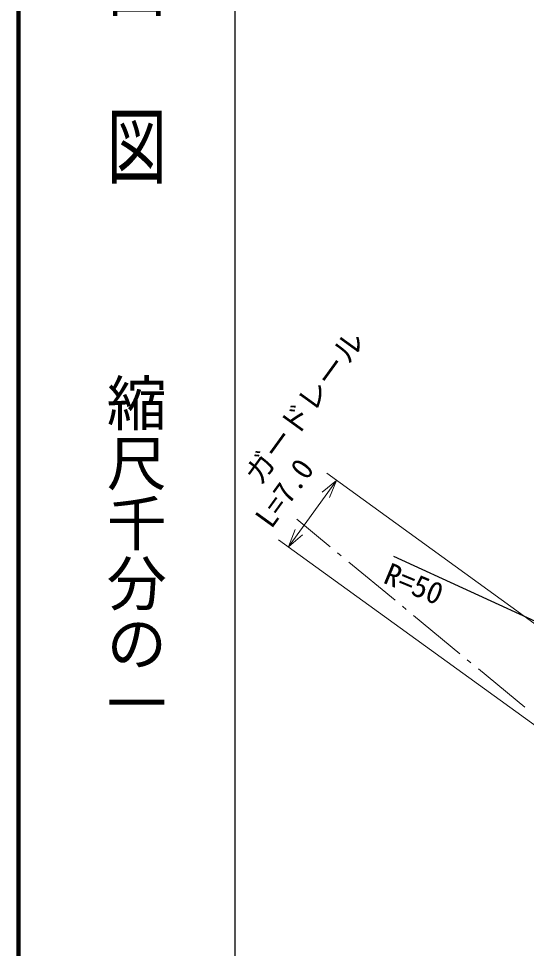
# Model space of a CAD drawing. Units: millimetres, scale not verified. Extents: x 40000 to 680000, y 20000 to 380000.
# Drawn here: x 40000 to 82298, y 243057 to 320524 of the extents above; entities that cross this region are included whole.
import ezdxf
from ezdxf.enums import TextEntityAlignment as Align

# ---------------------------------------------------------------- set-up
doc = ezdxf.new("R2010")
doc.units = ezdxf.units.MM
doc.header["$LTSCALE"] = 1000
for name, color, linetype, lineweight in [('M-BMK-HTXT', 7, 'Continuous', 13), ('M-BMK-SRVR', 3, 'Continuous', 25), ('M-STR-HTXT', 7, 'Continuous', 13), ('M-TTL', 2, 'Continuous', 140), ('M-TTL-BAND', 7, 'Continuous', 25)]:
    doc.layers.add(name, color=color, linetype=linetype, lineweight=lineweight)
doc.styles.add('@ＭＳ ゴシック', font='')
doc.styles.add('ＭＳ ゴシック', font='')
doc.styles.get('@ＭＳ ゴシック').set_extended_font_data('@MS Gothic')
doc.styles.get('ＭＳ ゴシック').set_extended_font_data('MS Gothic')

msp = doc.modelspace()

# ---------------------------------------------------------------- linework, layer by layer
at = {"layer": 'M-BMK-HTXT'}
for p, q in [((63173, 278817), (65955, 276522)), ((66572, 276013), (66880, 275758)), ((67497, 275249), (71354, 272067)), ((71971, 271558), (72280, 271303)), ((72897, 270794), (76754, 267612)), ((77371, 267103), (77680, 266849)), ((78297, 266340), (82154, 263158))]:
    msp.add_line(p, q, dxfattribs=at)
at = {"layer": 'M-BMK-SRVR'}
msp.add_line((98080, 263347), (71255, 275718), dxfattribs=at)
at = {"layer": 'M-STR-HTXT'}
for p, q in [((62471, 276521), (66480, 282054)), ((66480, 282054), (65296, 281060)), ((91031, 264268), (65670, 282641)), ((66480, 282054), (65903, 280620)), ((62471, 276521), (63047, 277956)), ((62471, 276521), (63655, 277516)), ((87022, 258734), (61661, 277108))]:
    msp.add_line(p, q, dxfattribs=at)
at = {"layer": 'M-TTL'}
msp.add_line((40000, 380000), (40000, 20000), dxfattribs=at)
at = {"layer": 'M-TTL-BAND'}
msp.add_line((58000, 370000), (58000, 20000), dxfattribs=at)

# ---------------------------------------------------------------- texts
at = {"layer": 'M-BMK-SRVR', "style": 'ＭＳ ゴシック'}
msp.add_text('R=50', height=1833, rotation=337.42, dxfattribs=at).set_placement((70629, 274393), align=Align.MIDDLE_LEFT)
at = {"layer": 'M-STR-HTXT', "style": 'ＭＳ ゴシック'}
for s, p in [('ガードレール', (64990, 287287)), (' L=7.0', (62960, 279637))]:
    msp.add_text(s, height=1833, rotation=54.078, dxfattribs=at).set_placement(p, align=Align.BOTTOM_CENTER)
at = {"layer": 'M-TTL-BAND', "style": '@ＭＳ ゴシック', "width": 1.4}
msp.add_text('平  面  図', height=3666, rotation=270, dxfattribs=at).set_placement((49777, 306475), align=Align.MIDDLE_RIGHT)
at = {"layer": 'M-TTL-BAND', "style": '@ＭＳ ゴシック'}
msp.add_text('縮尺千分の一', height=3666, rotation=270, dxfattribs=at).set_placement((49777, 261030), align=Align.MIDDLE_RIGHT)

doc.saveas('drawing.dxf')
